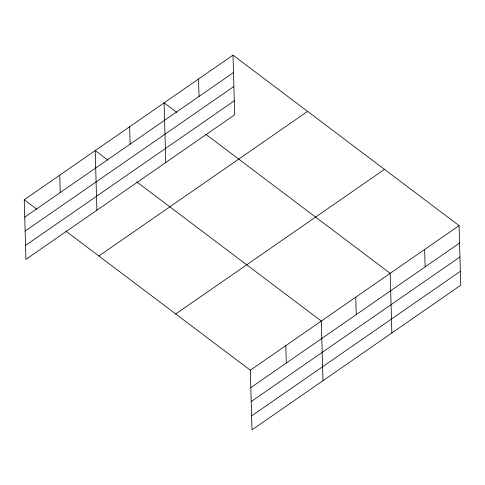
<?xml version="1.0" encoding="UTF-8"?>
<svg xmlns="http://www.w3.org/2000/svg" width="485" height="485" viewBox="0 0 485 485"><rect width="100%" height="100%" fill="white"/><g stroke="black" fill="none" stroke-linecap="round" stroke-linejoin="round"><path stroke-width="0.73" d="M233 55.144L234.667 114.781L25.917 259.384L24.25 199.747L233 55.144L459.083 225.616L460.75 285.253L252 429.855L250.333 370.219L65.766 231.048M24.735 217.147L233.485 72.544M25.123 231.084L233.873 86.482M25.529 245.446L234.273 100.844M98.861 256.001L307.605 111.398M175.728 313.965L384.478 169.362M250.333 370.219L459.083 225.616M250.824 387.624L459.568 243.021M251.212 401.562L459.962 256.959M251.612 415.918L460.362 271.315M176.746 112.387L164.112 102.862L165.779 162.499M205.628 134.163L390.195 273.34L391.862 332.971M107.858 160.111L95.224 150.58L96.891 210.217M136.74 181.887L321.312 321.058L322.974 380.695M24.25 199.747L36.884 209.271M424.642 249.478L425.127 266.877M355.754 297.196L356.239 314.601M285.823 345.641L286.308 363.041M198.553 79L199.044 96.406M129.671 126.718L130.156 144.124M59.74 175.164L60.225 192.563"/></g></svg>
